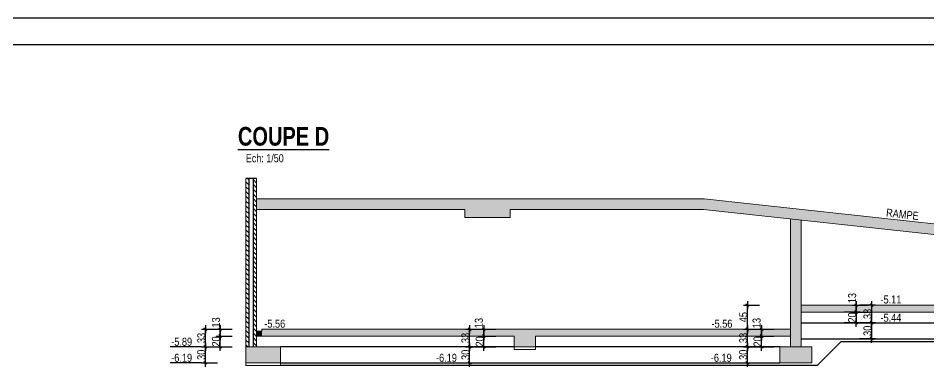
# Model space of a CAD drawing. Header units: centimetres. Extents: x -4990 to 114398, y -61489 to -12305.
# Drawn here: x 58391 to 60097, y -17467 to -16814 of the extents above; entities that cross this region are included whole.
import ezdxf
from ezdxf.enums import TextEntityAlignment as Align

# ---------------------------------------------------------------- set-up
doc = ezdxf.new("R2010")
doc.units = ezdxf.units.CM
doc.header["$LTSCALE"] = 0.5
doc.layers.get('DEFPOINTS').update_dxf_attribs({"linetype": 'CONTINUOUS'})
for name, color, linetype in [('01_cote_gen', 4, 'CONTINUOUS'), ('01_linteaux', 2, 'CONTINUOUS'), ('01_poch_murs', 253, 'CONTINUOUS'), ('01_texte', 230, 'CONTINUOUS'), ('AA_COTES', 2, 'CONTINUOUS')]:
    doc.layers.add(name, color=color, linetype=linetype)
doc.layers.add('01_murs_coup', color=5, linetype='CONTINUOUS', lineweight=60)
doc.styles.add('ARIAL NA', font='ARIALN.TTF')
doc.styles.add('impact', font='impact.ttf')
doc.styles.add('MATTE_TXT', font='arial.ttf')
doc.styles.add('STYLE2', font='ARIALN.TTF')
doc.dimstyles.new('JB50', dxfattribs={"dimscale": 0.1, "dimtxt": 150, "dimasz": 15, "dimexe": 0.1, "dimexo": 0.1, "dimgap": 0.09, "dimtad": 1, "dimdec": 1, "dimdsep": 46, "dimtxsty": 'STYLE2', "dimblk1": 'BOND_G', "dimblk2": 'BOND_D', "dimsah": 1, "dimcen": 1.5, "dimdle": 0.01, "dimse1": 1, "dimse2": 1, "dimclrd": 4, "dimclre": 2, "dimclrt": 6, "dimazin": 2, "dimtfac": 2.333333, "dimtdec": 1, "dimtix": 1, "dimtmove": 2, "dimatfit": 3, "dimldrblk": 'BOND_G', "dimfxl": 1, "dimtolj": 1, "dimtzin": 0, "dimarcsym": 0})

# ---------------------------------------------------------------- blocks, each defined once
blk = doc.blocks.new('BOND_G')
at = {"layer": 'AA_COTES', "color": 0}
for p, q in [((0, -5), (0, 15)), ((5, 0), (-5, 0)), ((1.8, 1.8), (-1.8, -1.8))]:
    blk.add_line(p, q, dxfattribs=at)
blk = doc.blocks.new('BOND_D')
at = {"layer": 'AA_COTES', "color": 0}
for p, q in [((5, 0), (-5, 0)), ((-1.8, -1.8), (1.8, 1.8)), ((0, 5), (0, -15))]:
    blk.add_line(p, q, dxfattribs=at)
blk = doc.blocks.new('*D1476')
at = {"layer": '01_cote_gen', "color": 4, "lineweight": -2, "transparency": 16777216}
blk.add_line((58742, -17428.5), (58742, -17398.5), dxfattribs=at)
at = {"layer": 'DEFPOINTS', "color": 0, "transparency": 16777216}
for p in [(58742, -17397), (58885.6, -17397), (58885.6, -17430)]:
    blk.add_point(p, dxfattribs=at)
at = {"layer": '01_cote_gen', "color": 4, "lineweight": -2, "transparency": 16777216, "xscale": 1.5, "yscale": 1.5, "zscale": 1.5}
for name, p, rotation in [('BOND_D', (58742, -17397), 90), ('BOND_G', (58742, -17430), 270)]:
    blk.add_blockref(name, p, dxfattribs=dict(at, rotation=rotation))
at = {"layer": '01_cote_gen', "color": 6, "transparency": 16777216, "insert": (58734.3, -17413.5), "char_height": 15, "attachment_point": 5, "rotation": 90, "style": 'STYLE2'}
blk.add_mtext('\\A1;33', dxfattribs=at)
blk = doc.blocks.new('*D1477')
at = {"layer": '01_cote_gen', "color": 4, "lineweight": -2, "transparency": 16777216}
blk.add_line((58769.5, -17408.5), (58769.5, -17398.5), dxfattribs=at)
at = {"layer": 'DEFPOINTS', "color": 0, "transparency": 16777216}
for p in [(58769.5, -17397), (58874.1, -17397), (58874.1, -17410)]:
    blk.add_point(p, dxfattribs=at)
at = {"layer": '01_cote_gen', "color": 4, "lineweight": -2, "transparency": 16777216, "xscale": 1.5, "yscale": 1.5, "zscale": 1.5}
for name, p, rotation in [('BOND_D', (58769.5, -17397), 90), ('BOND_G', (58769.5, -17410), 270)]:
    blk.add_blockref(name, p, dxfattribs=dict(at, rotation=rotation))
at = {"layer": '01_cote_gen', "color": 6, "transparency": 16777216, "insert": (58761.8, -17384.4), "char_height": 15, "attachment_point": 5, "rotation": 90, "style": 'STYLE2'}
blk.add_mtext('\\A1;13', dxfattribs=at)
blk = doc.blocks.new('*D1478')
at = {"layer": '01_cote_gen', "color": 4, "lineweight": -2, "transparency": 16777216}
blk.add_line((58769.5, -17428.5), (58769.5, -17411.5), dxfattribs=at)
at = {"layer": 'DEFPOINTS', "color": 0, "transparency": 16777216}
for p in [(58762, -17410), (58769.5, -17410), (58764.5, -17430)]:
    blk.add_point(p, dxfattribs=at)
at = {"layer": '01_cote_gen', "color": 4, "lineweight": -2, "transparency": 16777216, "xscale": 1.5, "yscale": 1.5, "zscale": 1.5}
for name, p, rotation in [('BOND_D', (58769.5, -17410), 90), ('BOND_G', (58769.5, -17430), 270)]:
    blk.add_blockref(name, p, dxfattribs=dict(at, rotation=rotation))
at = {"layer": '01_cote_gen', "color": 6, "transparency": 16777216, "insert": (58761.8, -17420), "char_height": 15, "attachment_point": 5, "rotation": 90, "style": 'STYLE2'}
blk.add_mtext('\\A1;20', dxfattribs=at)
blk = doc.blocks.new('*D1479')
at = {"layer": '01_cote_gen', "color": 4, "lineweight": -2, "transparency": 16777216}
blk.add_line((58742, -17458.5), (58742, -17431.5), dxfattribs=at)
at = {"layer": 'DEFPOINTS', "color": 0, "transparency": 16777216}
for p in [(58742, -17430), (58838.5, -17430), (58838.5, -17460)]:
    blk.add_point(p, dxfattribs=at)
at = {"layer": '01_cote_gen', "color": 4, "lineweight": -2, "transparency": 16777216, "xscale": 1.5, "yscale": 1.5, "zscale": 1.5}
for name, p, rotation in [('BOND_D', (58742, -17430), 90), ('BOND_G', (58742, -17460), 270)]:
    blk.add_blockref(name, p, dxfattribs=dict(at, rotation=rotation))
at = {"layer": '01_cote_gen', "color": 6, "transparency": 16777216, "insert": (58734.3, -17445), "char_height": 15, "attachment_point": 5, "rotation": 90, "style": 'STYLE2'}
blk.add_mtext('\\A1;30', dxfattribs=at)
blk = doc.blocks.new('*D1480')
at = {"layer": '01_cote_gen', "color": 4, "lineweight": -2, "transparency": 16777216}
blk.add_line((59236.8, -17428.5), (59236.8, -17398.5), dxfattribs=at)
at = {"layer": 'DEFPOINTS', "color": 0, "transparency": 16777216}
for p in [(59236.8, -17397), (59288.6, -17397), (59288.6, -17430)]:
    blk.add_point(p, dxfattribs=at)
at = {"layer": '01_cote_gen', "color": 4, "lineweight": -2, "transparency": 16777216, "xscale": 1.5, "yscale": 1.5, "zscale": 1.5}
for name, p, rotation in [('BOND_D', (59236.8, -17397), 90), ('BOND_G', (59236.8, -17430), 270)]:
    blk.add_blockref(name, p, dxfattribs=dict(at, rotation=rotation))
at = {"layer": '01_cote_gen', "color": 6, "transparency": 16777216, "insert": (59229.1, -17413.5), "char_height": 15, "attachment_point": 5, "rotation": 90, "style": 'STYLE2'}
blk.add_mtext('\\A1;33', dxfattribs=at)
blk = doc.blocks.new('*D1481')
at = {"layer": '01_cote_gen', "color": 4, "lineweight": -2, "transparency": 16777216}
blk.add_line((59263.5, -17408.5), (59263.5, -17398.5), dxfattribs=at)
at = {"layer": 'DEFPOINTS', "color": 0, "transparency": 16777216}
for p in [(59263.5, -17397), (59274.8, -17397), (59274.8, -17410)]:
    blk.add_point(p, dxfattribs=at)
at = {"layer": '01_cote_gen', "color": 4, "lineweight": -2, "transparency": 16777216, "xscale": 1.5, "yscale": 1.5, "zscale": 1.5}
for name, p, rotation in [('BOND_D', (59263.5, -17397), 90), ('BOND_G', (59263.5, -17410), 270)]:
    blk.add_blockref(name, p, dxfattribs=dict(at, rotation=rotation))
at = {"layer": '01_cote_gen', "color": 6, "transparency": 16777216, "insert": (59254.1, -17385.5), "char_height": 15, "attachment_point": 5, "rotation": 90, "style": 'STYLE2'}
blk.add_mtext('\\A1;13', dxfattribs=at)
blk = doc.blocks.new('*D1482')
at = {"layer": '01_cote_gen', "color": 4, "lineweight": -2, "transparency": 16777216}
blk.add_line((59263.5, -17428.5), (59263.5, -17411.5), dxfattribs=at)
at = {"layer": 'DEFPOINTS', "color": 0, "transparency": 16777216}
for p in [(59263.5, -17410), (59276.9, -17410), (59281.4, -17430)]:
    blk.add_point(p, dxfattribs=at)
at = {"layer": '01_cote_gen', "color": 4, "lineweight": -2, "transparency": 16777216, "xscale": 1.5, "yscale": 1.5, "zscale": 1.5}
for name, p, rotation in [('BOND_D', (59263.5, -17410), 90), ('BOND_G', (59263.5, -17430), 270)]:
    blk.add_blockref(name, p, dxfattribs=dict(at, rotation=rotation))
at = {"layer": '01_cote_gen', "color": 6, "transparency": 16777216, "insert": (59255.8, -17420), "char_height": 15, "attachment_point": 5, "rotation": 90, "style": 'STYLE2'}
blk.add_mtext('\\A1;20', dxfattribs=at)
blk = doc.blocks.new('*D1483')
at = {"layer": '01_cote_gen', "color": 4, "lineweight": -2, "transparency": 16777216}
blk.add_line((59236.8, -17458.5), (59236.8, -17431.5), dxfattribs=at)
at = {"layer": 'DEFPOINTS', "color": 0, "transparency": 16777216}
for p in [(59236.8, -17430), (59244.3, -17430), (59244.9, -17460)]:
    blk.add_point(p, dxfattribs=at)
at = {"layer": '01_cote_gen', "color": 4, "lineweight": -2, "transparency": 16777216, "xscale": 1.5, "yscale": 1.5, "zscale": 1.5}
for name, p, rotation in [('BOND_D', (59236.8, -17430), 90), ('BOND_G', (59236.8, -17460), 270)]:
    blk.add_blockref(name, p, dxfattribs=dict(at, rotation=rotation))
at = {"layer": '01_cote_gen', "color": 6, "transparency": 16777216, "insert": (59229.1, -17445), "char_height": 15, "attachment_point": 5, "rotation": 90, "style": 'STYLE2'}
blk.add_mtext('\\A1;30', dxfattribs=at)
blk = doc.blocks.new('*D1484')
at = {"layer": '01_cote_gen', "color": 4, "lineweight": -2, "transparency": 16777216}
blk.add_line((59757.2, -17428.5), (59757.2, -17398.5), dxfattribs=at)
at = {"layer": 'DEFPOINTS', "color": 0, "transparency": 16777216}
for p in [(59757.2, -17397), (59808.9, -17397), (59808.9, -17430)]:
    blk.add_point(p, dxfattribs=at)
at = {"layer": '01_cote_gen', "color": 4, "lineweight": -2, "transparency": 16777216, "xscale": 1.5, "yscale": 1.5, "zscale": 1.5}
for name, p, rotation in [('BOND_D', (59757.2, -17397), 90), ('BOND_G', (59757.2, -17430), 270)]:
    blk.add_blockref(name, p, dxfattribs=dict(at, rotation=rotation))
at = {"layer": '01_cote_gen', "color": 6, "transparency": 16777216, "insert": (59749.5, -17413.5), "char_height": 15, "attachment_point": 5, "rotation": 90, "style": 'STYLE2'}
blk.add_mtext('\\A1;33', dxfattribs=at)
blk = doc.blocks.new('*D1485')
at = {"layer": '01_cote_gen', "color": 4, "lineweight": -2, "transparency": 16777216}
blk.add_line((59783.9, -17408.5), (59783.9, -17398.5), dxfattribs=at)
at = {"layer": 'DEFPOINTS', "color": 0, "transparency": 16777216}
for p in [(59783.9, -17397), (59795.2, -17397), (59795.2, -17410)]:
    blk.add_point(p, dxfattribs=at)
at = {"layer": '01_cote_gen', "color": 4, "lineweight": -2, "transparency": 16777216, "xscale": 1.5, "yscale": 1.5, "zscale": 1.5}
for name, p, rotation in [('BOND_D', (59783.9, -17397), 90), ('BOND_G', (59783.9, -17410), 270)]:
    blk.add_blockref(name, p, dxfattribs=dict(at, rotation=rotation))
at = {"layer": '01_cote_gen', "color": 6, "transparency": 16777216, "insert": (59774.5, -17385.5), "char_height": 15, "attachment_point": 5, "rotation": 90, "style": 'STYLE2'}
blk.add_mtext('\\A1;13', dxfattribs=at)
blk = doc.blocks.new('*D1486')
at = {"layer": '01_cote_gen', "color": 4, "lineweight": -2, "transparency": 16777216}
blk.add_line((59783.9, -17428.5), (59783.9, -17411.5), dxfattribs=at)
at = {"layer": 'DEFPOINTS', "color": 0, "transparency": 16777216}
for p in [(59783.9, -17410), (59797.3, -17410), (59801.8, -17430)]:
    blk.add_point(p, dxfattribs=at)
at = {"layer": '01_cote_gen', "color": 4, "lineweight": -2, "transparency": 16777216, "xscale": 1.5, "yscale": 1.5, "zscale": 1.5}
for name, p, rotation in [('BOND_D', (59783.9, -17410), 90), ('BOND_G', (59783.9, -17430), 270)]:
    blk.add_blockref(name, p, dxfattribs=dict(at, rotation=rotation))
at = {"layer": '01_cote_gen', "color": 6, "transparency": 16777216, "insert": (59776.2, -17420), "char_height": 15, "attachment_point": 5, "rotation": 90, "style": 'STYLE2'}
blk.add_mtext('\\A1;20', dxfattribs=at)
blk = doc.blocks.new('*D1487')
at = {"layer": '01_cote_gen', "color": 4, "lineweight": -2, "transparency": 16777216}
blk.add_line((59757.2, -17458.5), (59757.2, -17431.5), dxfattribs=at)
at = {"layer": 'DEFPOINTS', "color": 0, "transparency": 16777216}
for p in [(59757.2, -17430), (59764.7, -17430), (59765.3, -17460)]:
    blk.add_point(p, dxfattribs=at)
at = {"layer": '01_cote_gen', "color": 4, "lineweight": -2, "transparency": 16777216, "xscale": 1.5, "yscale": 1.5, "zscale": 1.5}
for name, p, rotation in [('BOND_D', (59757.2, -17430), 90), ('BOND_G', (59757.2, -17460), 270)]:
    blk.add_blockref(name, p, dxfattribs=dict(at, rotation=rotation))
at = {"layer": '01_cote_gen', "color": 6, "transparency": 16777216, "insert": (59749.5, -17445), "char_height": 15, "attachment_point": 5, "rotation": 90, "style": 'STYLE2'}
blk.add_mtext('\\A1;30', dxfattribs=at)
blk = doc.blocks.new('*D1488')
at = {"layer": '01_cote_gen', "color": 4, "lineweight": -2, "transparency": 16777216}
blk.add_line((59757.2, -17395.5), (59757.2, -17353.5), dxfattribs=at)
at = {"layer": 'DEFPOINTS', "color": 0, "transparency": 16777216}
for p in [(59757.2, -17352), (59857.9, -17352), (59817.5, -17397)]:
    blk.add_point(p, dxfattribs=at)
at = {"layer": '01_cote_gen', "color": 4, "lineweight": -2, "transparency": 16777216, "xscale": 1.5, "yscale": 1.5, "zscale": 1.5}
for name, p, rotation in [('BOND_D', (59757.2, -17352), 90), ('BOND_G', (59757.2, -17397), 270)]:
    blk.add_blockref(name, p, dxfattribs=dict(at, rotation=rotation))
at = {"layer": '01_cote_gen', "color": 6, "transparency": 16777216, "insert": (59749.5, -17374.5), "char_height": 15, "attachment_point": 5, "rotation": 90, "style": 'STYLE2'}
blk.add_mtext('\\A1;45', dxfattribs=at)
blk = doc.blocks.new('*D1489')
at = {"layer": '01_cote_gen', "color": 4, "lineweight": -2, "transparency": 16777216}
blk.add_line((59989.9, -17353.5), (59989.9, -17383.5), dxfattribs=at)
at = {"layer": 'DEFPOINTS', "color": 0, "transparency": 16777216}
for p in [(59982.7, -17352), (59986.7, -17385), (59989.9, -17385)]:
    blk.add_point(p, dxfattribs=at)
at = {"layer": '01_cote_gen', "color": 4, "lineweight": -2, "transparency": 16777216, "xscale": 1.5, "yscale": 1.5, "zscale": 1.5}
for name, p, rotation in [('BOND_G', (59989.9, -17352), 90), ('BOND_D', (59989.9, -17385), 270)]:
    blk.add_blockref(name, p, dxfattribs=dict(at, rotation=rotation))
at = {"layer": '01_cote_gen', "color": 6, "transparency": 16777216, "insert": (59982.2, -17368.5), "char_height": 15, "attachment_point": 5, "rotation": 90, "style": 'STYLE2'}
blk.add_mtext('\\A1;33', dxfattribs=at)
blk = doc.blocks.new('*D1490')
at = {"layer": '01_cote_gen', "color": 4, "lineweight": -2, "transparency": 16777216}
blk.add_line((59961, -17363.5), (59961, -17353.5), dxfattribs=at)
at = {"layer": 'DEFPOINTS', "color": 0, "transparency": 16777216}
for p in [(59952.1, -17352), (59961, -17352), (59952.1, -17365)]:
    blk.add_point(p, dxfattribs=at)
at = {"layer": '01_cote_gen', "color": 4, "lineweight": -2, "transparency": 16777216, "xscale": 1.5, "yscale": 1.5, "zscale": 1.5}
for name, p, rotation in [('BOND_D', (59961, -17352), 90), ('BOND_G', (59961, -17365), 270)]:
    blk.add_blockref(name, p, dxfattribs=dict(at, rotation=rotation))
at = {"layer": '01_cote_gen', "color": 6, "transparency": 16777216, "insert": (59953.4, -17338.9), "char_height": 15, "attachment_point": 5, "rotation": 90, "style": 'STYLE2'}
blk.add_mtext('\\A1;13', dxfattribs=at)
blk = doc.blocks.new('*D1491')
at = {"layer": '01_cote_gen', "color": 4, "lineweight": -2, "transparency": 16777216}
blk.add_line((59961, -17366.5), (59961, -17383.5), dxfattribs=at)
at = {"layer": 'DEFPOINTS', "color": 0, "transparency": 16777216}
for p in [(59938.5, -17365), (59942.2, -17385), (59961, -17385)]:
    blk.add_point(p, dxfattribs=at)
at = {"layer": '01_cote_gen', "color": 4, "lineweight": -2, "transparency": 16777216, "xscale": 1.5, "yscale": 1.5, "zscale": 1.5}
for name, p, rotation in [('BOND_G', (59961, -17365), 90), ('BOND_D', (59961, -17385), 270)]:
    blk.add_blockref(name, p, dxfattribs=dict(at, rotation=rotation))
at = {"layer": '01_cote_gen', "color": 6, "transparency": 16777216, "insert": (59953.4, -17375), "char_height": 15, "attachment_point": 5, "rotation": 90, "style": 'STYLE2'}
blk.add_mtext('\\A1;20', dxfattribs=at)
blk = doc.blocks.new('*D1492')
at = {"layer": '01_cote_gen', "color": 4, "lineweight": -2, "transparency": 16777216}
blk.add_line((59989.9, -17386.5), (59989.9, -17413.5), dxfattribs=at)
at = {"layer": 'DEFPOINTS', "color": 0, "transparency": 16777216}
for p in [(60010.1, -17385), (59989.9, -17415), (60010.1, -17415)]:
    blk.add_point(p, dxfattribs=at)
at = {"layer": '01_cote_gen', "color": 4, "lineweight": -2, "transparency": 16777216, "xscale": 1.5, "yscale": 1.5, "zscale": 1.5}
for name, p, rotation in [('BOND_G', (59989.9, -17385), 90), ('BOND_D', (59989.9, -17415), 270)]:
    blk.add_blockref(name, p, dxfattribs=dict(at, rotation=rotation))
at = {"layer": '01_cote_gen', "color": 6, "transparency": 16777216, "insert": (59982.2, -17400), "char_height": 15, "attachment_point": 5, "rotation": 90, "style": 'STYLE2'}
blk.add_mtext('\\A1;30', dxfattribs=at)

msp = doc.modelspace()

# ---------------------------------------------------------------- hatches: boundary and pattern name
at = {"layer": '01_linteaux'}
h = msp.add_hatch(dxfattribs=at)
h.set_pattern_fill('ANSI31', color=256, scale=2, angle=-90)
h.set_pattern_definition([(315, (-6428.507, 476.01), (4.49012806, 4.49012806), [])])
h.paths.add_polyline_path([(58823.895, -17114.81), (58817.895, -17114.81), (58817.895, -17429.99), (58823.895, -17429.99)])
h.paths.add_polyline_path([(58837.895, -17114.81), (58831.895, -17114.81), (58831.895, -17429.99), (58837.895, -17429.99)])
at = {"layer": '01_poch_murs'}
h = msp.add_hatch(color=256, dxfattribs=at)
h.dxf.hatch_style = 1
h.paths.add_polyline_path([(58882.891, -17429.99), (58817.892, -17429.99), (58817.892, -17459.99), (58882.891, -17459.99)])
h.paths.add_polyline_path([(59837.901, -17396.99), (58847.892, -17396.99), (58847.892, -17409.99), (59320.399, -17409.99), (59320.399, -17429.99), (59360.402, -17429.99), (59360.402, -17409.99), (59837.901, -17409.99)])
h.paths.add_polyline_path([(59675.906, -17152.99), (58837.892, -17152.99), (58837.892, -17172.99), (59227.901, -17172.99), (59227.901, -17187.99), (59312.901, -17187.99), (59312.901, -17172.99), (59674.821, -17172.99), (60409.577, -17252.984), (60667.906, -17281.109), (60667.906, -17260.99)])
h.paths.add_polyline_path([(59857.901, -17192.922), (59837.901, -17190.745), (59837.901, -17429.99), (59857.901, -17429.99)])
h.paths.add_polyline_path([(59877.901, -17429.99), (59817.901, -17429.99), (59817.901, -17459.99), (59877.901, -17459.99)])
h.paths.add_polyline_path([(60667.906, -17351.99), (59857.901, -17351.99), (59857.901, -17364.99), (60667.906, -17364.99)])
h.paths.add_polyline_path([(60707.906, -17384.99), (60647.906, -17384.99), (60647.906, -17414.99), (60707.906, -17414.99)])
h.paths.add_polyline_path([(60687.906, -17199.99), (61012.47, -17199.99), (61012.47, -17169.99), (60687.906, -17169.99), (60687.906, -17384.99), (60667.906, -17384.99), (60667.906, -17384.99), (60687.906, -17384.99)])
h = msp.add_hatch(color=256, dxfattribs=at)
h.dxf.hatch_style = 1
h.paths.add_polyline_path([(58847.892, -17400.99), (58837.892, -17400.99), (58837.892, -17409.99), (58847.892, -17409.99)])

# ---------------------------------------------------------------- linework, layer by layer
at = {"layer": '01_cote_gen'}
msp.add_line((61237.934, -16814.429), (55297.934, -16814.429), dxfattribs=at)
at = {"layer": '01_linteaux'}
for p, q in [((58823.895, -17429.99), (58823.895, -17114.81)), ((58831.895, -17429.99), (58831.895, -17114.81)), ((59857.901, -17384.99), (60647.906, -17384.99)), ((59320.399, -17429.99), (58882.891, -17429.99)), ((59817.901, -17429.99), (59360.402, -17429.99)), ((59857.901, -17414.99), (60647.906, -17414.99)), ((59887.901, -17464.99), (59932.901, -17419.99)), ((59932.901, -17419.99), (60647.906, -17419.99)), ((58882.891, -17459.99), (59817.901, -17459.99)), ((59887.901, -17464.99), (58882.891, -17464.99))]:
    msp.add_line(p, q, dxfattribs=at)
at = {"layer": '01_murs_coup', "linetype": 'Continuous', "lineweight": 0}
for p, q in [((58817.892, -17464.99), (58817.892, -17114.81)), ((58837.892, -17429.99), (58837.892, -17114.81)), ((58837.892, -17152.99), (59675.906, -17152.99)), ((60667.906, -17260.99), (59675.906, -17152.99)), ((58837.892, -17172.99), (59227.901, -17172.99)), ((59227.901, -17187.99), (59227.901, -17172.99)), ((59312.901, -17187.99), (59312.901, -17172.99)), ((59312.901, -17172.99), (59674.821, -17172.99)), ((60409.577, -17252.984), (59674.821, -17172.99)), ((59227.901, -17187.99), (59312.901, -17187.99)), ((59837.901, -17429.99), (59837.901, -17190.745)), ((59857.901, -17429.99), (59857.901, -17192.922)), ((59857.901, -17351.99), (60667.906, -17351.99)), ((59857.901, -17364.99), (60667.906, -17364.99)), ((58847.892, -17396.99), (59837.901, -17396.99)), ((58847.892, -17400.99), (58847.892, -17396.99)), ((58837.892, -17400.99), (58847.892, -17400.99)), ((58837.892, -17409.99), (59320.399, -17409.99)), ((59320.399, -17434.99), (59320.399, -17409.99)), ((59360.402, -17434.99), (59360.402, -17409.99)), ((59360.402, -17409.99), (59837.901, -17409.99)), ((58817.892, -17429.99), (58882.891, -17429.99)), ((58882.891, -17464.99), (58882.891, -17429.99)), ((59320.399, -17429.99), (59360.402, -17429.99)), ((59817.901, -17459.99), (59817.901, -17429.99)), ((59817.901, -17429.99), (59877.901, -17429.99)), ((59877.901, -17459.99), (59877.901, -17429.99)), ((59320.399, -17434.99), (59360.402, -17434.99)), ((58817.892, -17459.99), (58882.891, -17459.99)), ((58817.892, -17464.99), (58882.891, -17464.99)), ((59817.901, -17459.99), (59877.901, -17459.99))]:
    msp.add_line(p, q, dxfattribs=at)
at = {"layer": '01_poch_murs'}
msp.add_line((58837.892, -17114.81), (58817.892, -17114.81), dxfattribs=at)
at = {"layer": '01_texte'}
for p, q in [((61187.934, -16864.429), (55347.934, -16864.429)), ((58734.473, -17429.99), (58676.11, -17429.99)), ((58734.473, -17459.99), (58676.11, -17459.99))]:
    msp.add_line(p, q, dxfattribs=at)

# ---------------------------------------------------------------- texts
at = {"layer": '01_texte', "style": 'impact'}
msp.add_text('%%UCOUPE D', height=35, dxfattribs=at).set_placement((58888.38, -17063.661), align=Align.BOTTOM_CENTER)
at = {"layer": '01_texte', "style": 'MATTE_TXT', "width": 0.8}
msp.add_text('Ech: 1/50', height=15, dxfattribs=at).set_placement((58853.2, -17088.778), align=Align.BOTTOM_CENTER)
at = {"layer": '01_texte', "style": 'ARIAL NA'}
msp.add_text('RAMPE', height=15, rotation=353.786625, dxfattribs=at).set_placement((60016.432, -17185.936))
for s, p in [('-5.11', (60006.467, -17348.855)), ('-5.56', (58852.275, -17394.242)), ('-5.56', (59689.942, -17394.242)), ('-5.44', (60006.467, -17383.003)), ('-5.89', (58677.877, -17428.118)), ('-6.19', (58677.877, -17458.118)), ('-6.19', (59173.939, -17458.118)), ('-6.19', (59688.657, -17458.118))]:
    msp.add_text(s, height=15, dxfattribs=at).set_placement(p)

# ---------------------------------------------------------------- dimensions: what is measured, and where the dimension line sits
at = {"layer": '01_cote_gen'}
for base, p1, p2, picture, middle in [((59961.038, -17351.99), (59952.141, -17364.99), (59952.141, -17351.99), '*D1490', (59953.37, -17338.928)), ((58769.488, -17396.99), (58874.086, -17409.99), (58874.086, -17396.99), '*D1477', (58761.82, -17384.363)), ((59263.474, -17396.99), (59274.821, -17409.99), (59274.821, -17396.99), '*D1481', (59254.086, -17385.526)), ((59783.858, -17396.99), (59795.206, -17409.99), (59795.206, -17396.99), '*D1485', (59774.47, -17385.526))]:
    dim = msp.add_linear_dim(base=base, p1=p1, p2=p2, angle=90, dimstyle='JB50', dxfattribs=at)
    dim.commit()
    dim.dimension.update_dxf_attribs({"geometry": picture, "text_midpoint": middle, "dimtype": 160})
for base, p1, p2, picture, middle in [((59757.167, -17351.99), (59817.534, -17396.99), (59857.901, -17351.99), '*D1488', (59749.53, -17374.49)), ((59989.864, -17384.99), (59982.746, -17351.99), (59986.661, -17384.99), '*D1489', (59982.196, -17368.49)), ((59961.038, -17384.99), (59938.538, -17364.99), (59942.177, -17384.99), '*D1491', (59953.37, -17374.99)), ((59989.864, -17414.99), (60010.148, -17384.99), (60010.148, -17414.99), '*D1492', (59982.196, -17399.99)), ((58741.973, -17396.99), (58885.646, -17429.99), (58885.646, -17396.99), '*D1476', (58734.305, -17413.49)), ((59236.783, -17396.99), (59288.557, -17429.99), (59288.557, -17396.99), '*D1480', (59229.116, -17413.49)), ((59757.167, -17396.99), (59808.941, -17429.99), (59808.941, -17396.99), '*D1484', (59749.5, -17413.49)), ((58769.488, -17409.99), (58764.473, -17429.99), (58761.988, -17409.99), '*D1478', (58761.82, -17419.99)), ((59263.474, -17409.99), (59281.373, -17429.99), (59276.929, -17409.99), '*D1482', (59255.806, -17419.99)), ((59783.858, -17409.99), (59801.757, -17429.99), (59797.313, -17409.99), '*D1486', (59776.19, -17419.99)), ((58741.973, -17429.99), (58838.543, -17459.99), (58838.543, -17429.99), '*D1479', (58734.305, -17444.99)), ((59236.783, -17429.99), (59244.877, -17459.99), (59244.283, -17429.99), '*D1483', (59229.116, -17444.99)), ((59757.167, -17429.99), (59765.261, -17459.99), (59764.667, -17429.99), '*D1487', (59749.5, -17444.99))]:
    dim = msp.add_linear_dim(base=base, p1=p1, p2=p2, angle=90, dimstyle='JB50', dxfattribs=at)
    dim.commit()
    dim.dimension.update_dxf_attribs({"geometry": picture, "text_midpoint": middle})

doc.saveas('drawing.dxf')
